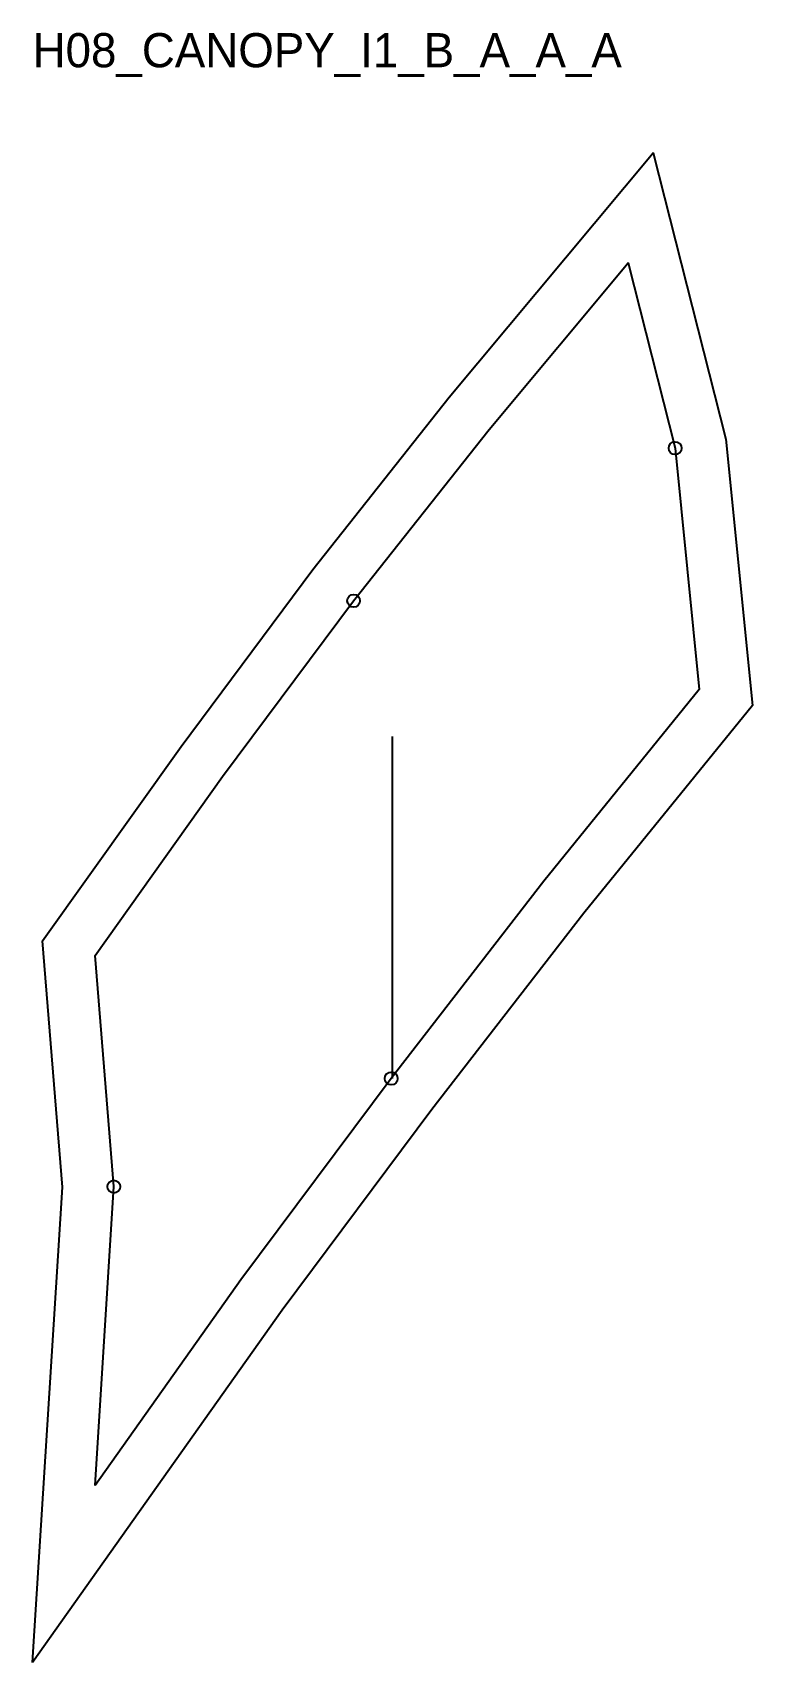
# Model space of a CAD drawing. Header units: millimetres. Extents: x -15 to 154, y -41 to 340.
import ezdxf

# ---------------------------------------------------------------- set-up
doc = ezdxf.new("R2010")
doc.units = ezdxf.units.MM
for name, color, linetype in [('CUT', 1, 'Continuous'), ('GRAIN', 3, 'Continuous'), ('ID', 7, 'Continuous'), ('NOTCH', 2, 'Continuous'), ('SEAM', 5, 'Continuous')]:
    doc.layers.add(name, color=color, linetype=linetype)

msp = doc.modelspace()

# ---------------------------------------------------------------- linework, layer by layer
at = {"layer": 'CUT'}
msp.add_lwpolyline([(-14.62, -41.37), (-7.63, 69.86), (-12.32, 127.46), (20.17, 172.99), (51.02, 214.38), (82.95, 254.73), (130.71, 311.92), (147.68, 244.86), (153.93, 182.59), (114.48, 134), (78.89, 88.01), (43.85, 41.09), (-14.62, -41.37)], close=True, dxfattribs=at)
at = {"layer": 'GRAIN'}
msp.add_line((69.65, 95.28), (69.65, 175.28), dxfattribs=at)
at = {"layer": 'NOTCH'}
for centre in [(135.83, 242.78), (60.54, 207.07), (69.34, 95.27), (4.4, 69.97)]:
    msp.add_circle(centre, 1.5, dxfattribs=at)
at = {"layer": 'SEAM'}
msp.add_lwpolyline([(0, 0), (4.4, 69.97), (0, 124.06), (29.87, 165.92), (60.54, 207.07), (92.27, 247.16), (124.84, 286.17), (135.83, 242.78), (141.49, 186.31), (105.08, 141.46), (69.34, 95.27), (34.15, 48.15)], close=True, dxfattribs=at)

# ---------------------------------------------------------------- texts
at = {"layer": 'ID'}
msp.add_text('H08_CANOPY_I1_B_A_A_A', height=8, dxfattribs=at).set_placement((-14.62, 331.92))

doc.saveas('drawing.dxf')
